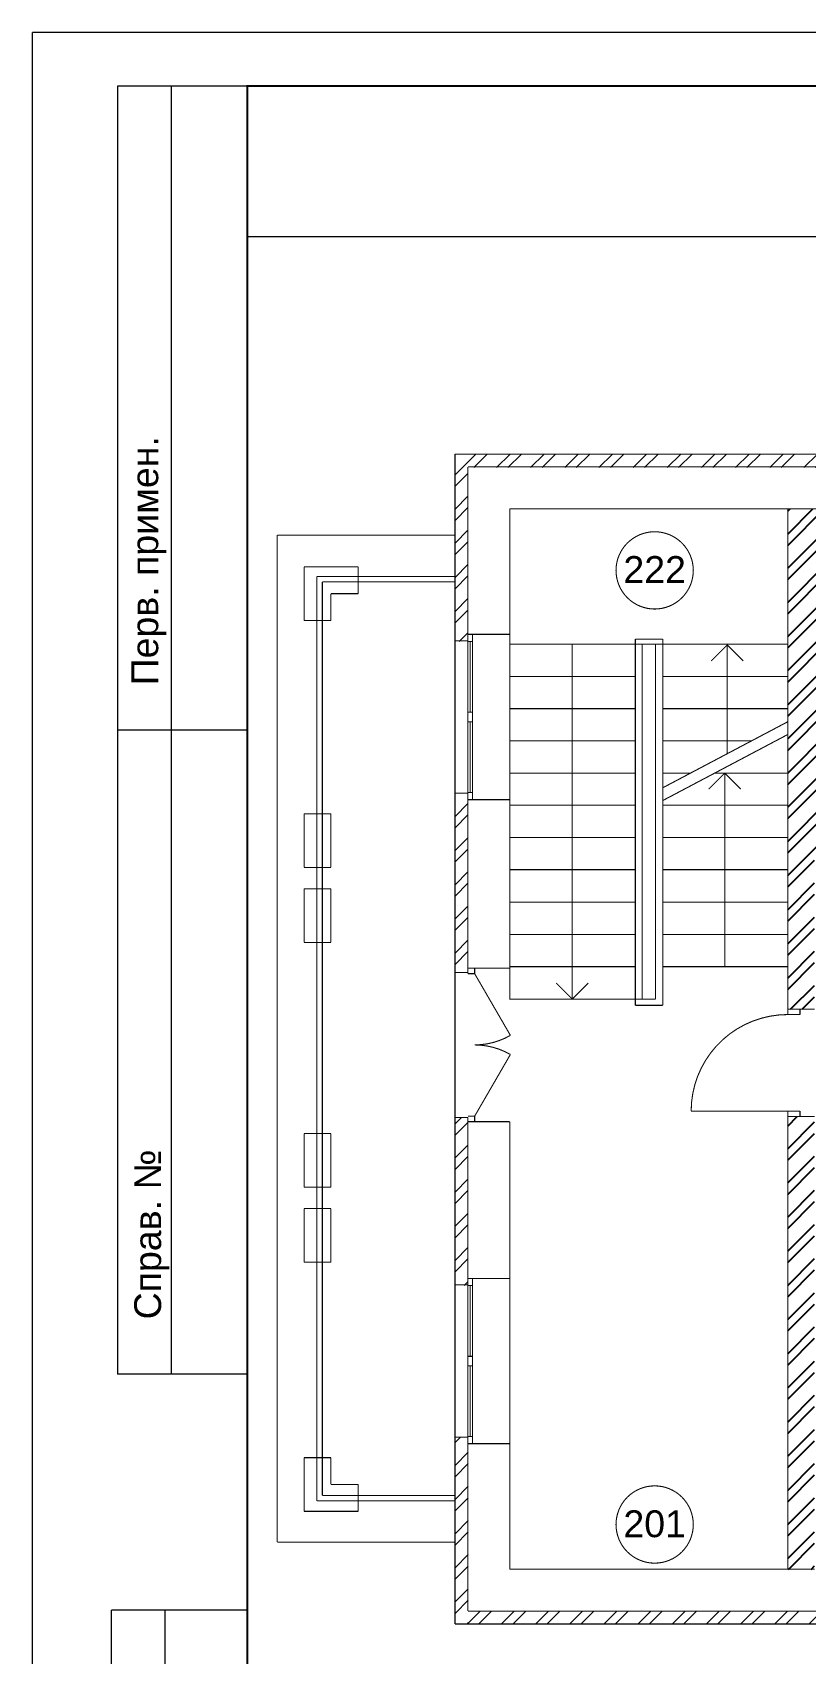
# Model space of a CAD drawing. Header units: millimetres. Extents: x 1293 to 2201, y 85 to 385.
# Drawn here: x 1781 to 1853.1, y 233.5 to 384.6 of the extents above; entities that cross this region are included whole.
import ezdxf
from ezdxf.enums import TextEntityAlignment as Align

# ---------------------------------------------------------------- set-up
doc = ezdxf.new("R2010")
doc.units = ezdxf.units.MM
doc.layers.add('AIAOIEA_NOAIU', color=7, linetype='Continuous')
doc.layers.add('DIMENSIONS', color=7, linetype='Continuous')
doc.styles.add('1', font='ARIAL.TTF')
pattern_1 = [(45, (-1651.3506, 2763.5634), (-1.5909903, 1.5909903), []), (45, (-1651.881, 2764.0937), (-1.5909903, 1.5909903), [])]
pattern_2 = [(45, (0, 0), (-159.09903, 159.09903), []), (45, (-53.03, 53.03), (-159.09903, 159.09903), [])]

# ---------------------------------------------------------------- blocks, each defined once
blk = doc.blocks.new('FILL_314')
at = {"layer": 'AIAOIEA_NOAIU', "linetype": 'Continuous'}
h = blk.add_hatch(dxfattribs=at)
h.set_pattern_fill('STEEL', scale=75, angle=45, style=0)
h.set_pattern_definition(pattern_2)
h.paths.add_polyline_path([(350275, -242338), (350275, -245578), (350655, -245578), (350655, -242338)], flags=0)
blk = doc.blocks.new('FILL_315')
at = {"layer": 'AIAOIEA_NOAIU', "linetype": 'Continuous'}
h = blk.add_hatch(dxfattribs=at)
h.set_pattern_fill('STEEL', scale=75, angle=45, style=0)
h.set_pattern_definition(pattern_2)
h.paths.add_polyline_path([(350525, -245578), (350275, -245578), (350275, -247000), (350525, -247000)], flags=0)
blk = doc.blocks.new('FILL_316')
at = {"layer": 'AIAOIEA_NOAIU', "linetype": 'Continuous'}
h = blk.add_hatch(dxfattribs=at)
h.set_pattern_fill('STEEL', scale=75, angle=45, style=0)
h.set_pattern_definition(pattern_2)
h.paths.add_polyline_path([(350525, -248000), (350275, -248000), (350275, -252218), (350525, -252218)], flags=0)

msp = doc.modelspace()

# ---------------------------------------------------------------- hatches: boundary and pattern name
at = {"layer": 'AIAOIEA_NOAIU', "linetype": 'Continuous', "lineweight": 0}
h = msp.add_hatch(dxfattribs=at)
h.set_pattern_fill('STEEL', color=256, scale=0.75, angle=45, style=0)
h.set_pattern_definition(pattern_1)
h.paths.add_polyline_path([(1886.9, 345.29), (1820.4, 345.29), (1820.4, 344.03), (1886.9, 344.03)], flags=0)
h = msp.add_hatch(dxfattribs=at)
h.set_pattern_fill('STEEL', color=256, scale=0.75, angle=45, style=0)
h.set_pattern_definition(pattern_1)
h.paths.add_polyline_path([(1820.4, 345.29), (1821.6, 345.29), (1821.6, 327.82), (1820.4, 327.82)], flags=0)
h = msp.add_hatch(dxfattribs=at)
h.set_pattern_fill('STEEL', color=256, scale=0.75, angle=45, style=0)
h.set_pattern_definition(pattern_1)
h.paths.add_polyline_path([(1820.4, 313.69), (1821.6, 313.69), (1821.6, 297.39), (1820.4, 297.39)], flags=0)
h = msp.add_hatch(dxfattribs=at)
h.set_pattern_fill('STEEL', color=256, scale=0.75, angle=45, style=0)
h.set_pattern_definition(pattern_1)
h.paths.add_polyline_path([(1820.4, 283.49), (1821.6, 283.49), (1821.6, 267.82), (1820.4, 267.82)], flags=0)
h = msp.add_hatch(dxfattribs=at)
h.set_pattern_fill('STEEL', color=256, scale=0.75, angle=45, style=0)
h.set_pattern_definition(pattern_1)
h.paths.add_polyline_path([(1820.4, 253.69), (1821.63, 253.69), (1821.63, 236.29), (1820.4, 236.29)], flags=0)
h = msp.add_hatch(dxfattribs=at)
h.set_pattern_fill('STEEL', color=256, scale=0.75, angle=45, style=0)
h.set_pattern_definition(pattern_1)
h.paths.add_polyline_path([(1862.4, 236.29), (1820.89, 236.29), (1820.89, 237.47), (1862.4, 237.47)], flags=0)

# ---------------------------------------------------------------- linework, layer by layer
at = {"linetype": 'Continuous', "lineweight": 20}
for p, q in [((1781.03, 87.57), (1781.03, 384.57)), ((2200.97, 384.57), (1781.03, 384.57)), ((1800.97, 379.57), (1788.97, 379.57)), ((1788.97, 379.57), (1788.97, 259.57)), ((1793.97, 379.57), (1793.97, 259.57)), ((1801.03, 365.57), (1870.97, 365.57)), ((1800.97, 319.57), (1788.97, 319.57)), ((1801.03, 259.57), (1788.97, 259.57)), ((1788.41, 92.57), (1788.41, 237.57)), ((1801.03, 237.57), (1788.41, 237.57)), ((1793.41, 92.57), (1793.41, 237.57))]:
    msp.add_line(p, q, dxfattribs=at)
for p, q in [((2195.97, 379.57), (1800.97, 379.57)), ((1801.03, 379.57), (1801.03, 92.57))]:
    msp.add_line(p, q)
at = {"layer": 'AIAOIEA_NOAIU', "linetype": 'Continuous', "lineweight": 30, "const_width": 0.1}
for points in [[(1820.4, 345.29), (1820.4, 327.89)], [(1886.9, 345.29), (1820.4, 345.29)], [(1821.6, 344.09), (1886.9, 344.09)], [(1821.6, 344.09), (1821.6, 327.89)], [(1825.5, 328.49), (1825.5, 340.19)], [(1825.5, 340.19), (1851.4, 340.19)], [(1851.4, 340.19), (1851.4, 307.79)], [(1855.2, 340.19), (1851.4, 340.19)], [(1820.4, 337.74), (1803.84, 337.74)], [(1803.84, 337.74), (1803.84, 243.92)], [(1806.34, 334.78), (1806.34, 329.78)], [(1811.38, 334.78), (1806.34, 334.78)], [(1807.53, 333.89), (1807.53, 247.76)], [(1820.4, 333.89), (1807.53, 333.89)], [(1811.38, 332.28), (1811.38, 334.78)], [(1808.04, 333.38), (1808.04, 248.27)], [(1820.4, 333.38), (1808.04, 333.38)], [(1808.84, 329.78), (1808.84, 332.28)], [(1808.84, 332.28), (1811.38, 332.28)], [(1806.34, 329.78), (1808.84, 329.78)], [(1821.6, 327.89), (1820.4, 327.89)], [(1820.4, 327.89), (1820.4, 313.69)], [(1821.6, 313.09), (1821.6, 328.49)], [(1825.5, 328.49), (1821.6, 328.49)], [(1821.6, 327.82), (1822.04, 327.82)], [(1821.82, 327.82), (1821.82, 321.23)], [(1822.04, 313.09), (1822.04, 328.49)], [(1825.5, 313.09), (1825.5, 328.49)], [(1839.76, 328.05), (1837.2, 328.05)], [(1837.2, 328.05), (1837.2, 293.93)], [(1839.76, 328.05), (1839.76, 293.93)], [(1851.4, 327.57), (1825.56, 327.57)], [(1831.32, 327.57), (1831.32, 294.51)], [(1837.83, 327.57), (1837.83, 294.51)], [(1839.08, 294.51), (1839.08, 327.57)], [(1845.76, 327.51), (1844.26, 326.01)], [(1845.76, 317.38), (1845.76, 327.51)], [(1845.76, 327.51), (1847.26, 326.01)], [(1837.2, 324.57), (1825.56, 324.57)], [(1851.4, 324.57), (1839.76, 324.57)], [(1821.6, 321.23), (1822.04, 321.23)], [(1821.6, 320.35), (1822.04, 320.35)], [(1821.82, 313.76), (1821.82, 320.35)], [(1837.2, 321.57), (1825.56, 321.57)], [(1851.4, 321.57), (1839.76, 321.57)], [(1851.4, 320.35), (1839.76, 314.2)], [(1851.4, 319.16), (1839.76, 313.01)], [(1837.2, 318.57), (1825.56, 318.57)], [(1848.02, 318.57), (1839.76, 318.57)], [(1837.2, 315.57), (1825.56, 315.57)], [(1842.35, 315.57), (1839.76, 315.57)], [(1845.53, 315.57), (1844.03, 314.07)], [(1851.4, 315.57), (1844.61, 315.57)], [(1845.53, 297.53), (1845.53, 315.57)], [(1845.53, 315.57), (1847.03, 314.07)], [(1821.6, 313.69), (1820.4, 313.69)], [(1820.4, 313.69), (1820.4, 296.99)], [(1821.6, 313.76), (1822.04, 313.76)], [(1821.6, 297.39), (1821.6, 313.69)], [(1825.5, 313.09), (1821.6, 313.09)], [(1825.5, 297.39), (1825.5, 313.09)], [(1806.34, 311.78), (1806.34, 306.78)], [(1808.84, 311.78), (1806.34, 311.78)], [(1808.84, 306.78), (1808.84, 311.78)], [(1837.2, 312.57), (1825.56, 312.57)], [(1851.4, 312.57), (1839.76, 312.57)], [(1837.2, 309.57), (1825.56, 309.57)], [(1851.4, 309.57), (1839.76, 309.57)], [(1806.34, 306.78), (1808.84, 306.78)], [(1837.2, 306.57), (1825.56, 306.57)], [(1851.4, 306.57), (1839.76, 306.57)], [(1851.4, 307.79), (1851.4, 293.57)], [(1806.34, 304.79), (1806.34, 299.79)], [(1808.84, 304.79), (1806.34, 304.79)], [(1808.84, 299.79), (1808.84, 304.79)], [(1837.2, 303.53), (1825.56, 303.53)], [(1851.4, 303.53), (1839.76, 303.53)], [(1825.5, 294.45), (1825.5, 300.63)], [(1837.2, 300.53), (1825.56, 300.53)], [(1851.4, 300.53), (1839.76, 300.53)], [(1806.34, 299.79), (1808.84, 299.79)], [(1820.4, 282.97), (1820.4, 298.61)], [(1837.2, 297.53), (1825.56, 297.53)], [(1851.4, 297.53), (1839.76, 297.53)], [(1821.6, 296.99), (1820.4, 296.99)], [(1821.6, 296.88), (1821.6, 297.39)], [(1821.6, 297.39), (1822.23, 297.39)], [(1825.5, 297.39), (1821.6, 297.39)], [(1821.6, 297.39), (1821.6, 296.99)], [(1822.23, 296.88), (1821.6, 296.88)], [(1822.23, 297.39), (1822.23, 296.88)], [(1822.23, 296.88), (1825.56, 291.13)], [(1831.32, 294.51), (1829.82, 296.01)], [(1831.32, 294.51), (1832.82, 296.01)], [(1839.08, 294.51), (1825.56, 294.51)], [(1839.76, 293.93), (1837.2, 293.93)], [(1851.4, 293.57), (1851.4, 293.07)], [(1852.54, 293.57), (1851.4, 293.57)], [(1851.4, 293.57), (1853.9, 293.57)], [(1851.4, 293.07), (1852.54, 293.07)], [(1852.54, 293.07), (1852.54, 293.57)], [(1822.23, 283.6), (1825.56, 289.35)], [(1851.4, 284.07), (1842.4, 284.07)], [(1851.4, 283.57), (1851.4, 284.07)], [(1851.4, 284.07), (1852.54, 284.07)], [(1852.54, 284.07), (1852.54, 283.57)], [(1821.6, 283.49), (1820.4, 283.49)], [(1820.4, 283.49), (1820.4, 267.89)], [(1822.23, 283.6), (1821.6, 283.6)], [(1821.6, 283.09), (1821.6, 283.49)], [(1821.6, 283.09), (1821.6, 267.89)], [(1821.6, 283.09), (1822.23, 283.09)], [(1825.5, 283.09), (1821.6, 283.09)], [(1822.23, 283.09), (1822.23, 283.6)], [(1825.5, 268.49), (1825.5, 283.09)], [(1852.54, 283.57), (1851.4, 283.57)], [(1851.4, 283.57), (1853.9, 283.57)], [(1851.4, 283.57), (1851.4, 241.39)], [(1806.34, 281.98), (1806.34, 276.98)], [(1808.84, 281.98), (1806.34, 281.98)], [(1808.84, 276.98), (1808.84, 281.98)], [(1806.34, 276.98), (1808.84, 276.98)], [(1806.34, 274.99), (1806.34, 269.99)], [(1808.84, 274.99), (1806.34, 274.99)], [(1808.84, 269.99), (1808.84, 274.99)], [(1806.34, 269.99), (1808.84, 269.99)], [(1821.6, 267.89), (1820.4, 267.89)], [(1820.4, 267.89), (1820.4, 253.69)], [(1821.6, 253.09), (1821.6, 268.49)], [(1825.5, 268.49), (1821.6, 268.49)], [(1821.6, 267.82), (1822.04, 267.82)], [(1821.82, 267.82), (1821.82, 261.23)], [(1822.04, 253.09), (1822.04, 268.49)], [(1825.5, 253.09), (1825.5, 268.49)], [(1821.6, 261.23), (1822.04, 261.23)], [(1821.6, 260.34), (1822.04, 260.34)], [(1821.82, 253.75), (1821.82, 260.34)], [(1821.6, 253.75), (1822.04, 253.75)], [(1820.4, 253.69), (1820.4, 236.29)], [(1821.6, 253.69), (1820.4, 253.69)], [(1821.6, 237.49), (1821.6, 253.69)], [(1825.5, 253.09), (1821.6, 253.09)], [(1825.5, 241.39), (1825.5, 253.09)], [(1808.84, 251.79), (1806.34, 251.79)], [(1806.34, 251.79), (1806.34, 246.79)], [(1808.84, 249.29), (1808.84, 251.79)], [(1811.38, 249.29), (1808.84, 249.29)], [(1811.38, 246.79), (1811.38, 249.29)], [(1820.4, 247.76), (1807.53, 247.76)], [(1820.4, 248.27), (1808.04, 248.27)], [(1806.34, 246.79), (1811.38, 246.79)], [(1803.84, 243.92), (1820.4, 243.92)], [(1851.4, 241.39), (1825.5, 241.39)], [(1851.4, 241.39), (1853.9, 241.39)], [(1862.4, 237.49), (1821.6, 237.49)], [(1820.4, 236.29), (1862.4, 236.29)]]:
    msp.add_lwpolyline(points, dxfattribs=at)
for points in [[(1851.4, 293.07, 0.414214), (1842.4, 284.07, 0.414214)], [(1822.23, 290.24, 0.131652), (1825.56, 291.13, 0.131652)], [(1825.56, 289.35, 0.131652), (1822.23, 290.24, 0.131652)]]:
    msp.add_lwpolyline(points, format="xyb", dxfattribs=at)
at = {"layer": 'DIMENSIONS', "linetype": 'Continuous', "lineweight": 30, "const_width": 0.1}
for points in [[(1842.6, 334.45, 1), (1835.4, 334.45, 1)], [(1842.6, 245.56, 1), (1835.4, 245.56, 1)]]:
    msp.add_lwpolyline(points, format="xyb", close=True, dxfattribs=at)

# ---------------------------------------------------------------- block references
at = {"layer": 'AIAOIEA_NOAIU', "xscale": 0.01000000000931323, "yscale": 0.01000000000931323, "zscale": 0.01}
for name in ['FILL_314', 'FILL_315', 'FILL_316']:
    msp.add_blockref(name, (-1651.35, 2763.56), dxfattribs=at)

# ---------------------------------------------------------------- texts
at = {"linetype": 'Continuous', "lineweight": 20, "style": '1'}
for s, p in [('Перв. примен.', (1792.75, 323.74)), ('Справ. №', (1793.02, 264.67))]:
    msp.add_text(s, height=2.5, rotation=90, dxfattribs=at).set_placement(p)
at = {"layer": 'DIMENSIONS', "lineweight": 0, "style": '1'}
for s, p in [('222', (1839, 335.78)), ('201', (1839, 246.88))]:
    msp.add_text(s, height=2.5, dxfattribs=at).set_placement(p, align=Align.TOP_CENTER)

doc.saveas('drawing.dxf')
